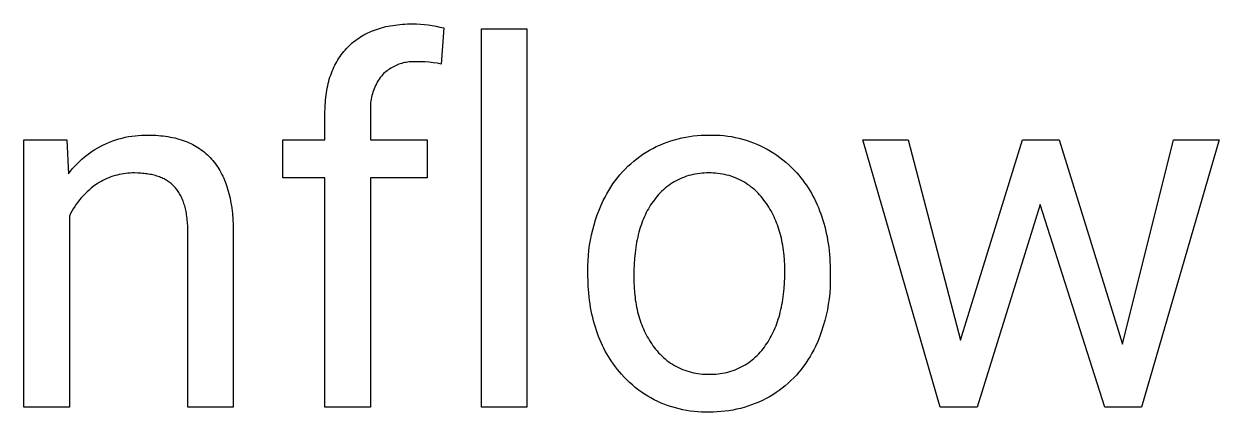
# Model space of a CAD drawing. Header units: millimetres. Extents: x -2542 to 6192, y -257 to 5845.
# Drawn here: x 3961.9 to 4162.9, y 127.8 to 193.1 of the extents above; entities that cross this region are included whole.
import ezdxf

# ---------------------------------------------------------------- set-up
doc = ezdxf.new("R2010")
doc.units = ezdxf.units.MM
doc.header["$MEASUREMENT"] = 0
doc.layers.add('Domyślny', color=7, linetype='Continuous', true_color=0x000000)

msp = doc.modelspace()

# ---------------------------------------------------------------- linework, layer by layer
at = {"layer": 'Domyślny'}
for p, q in [((4024.7, 192.94), (4025.1, 192.99)), ((4025.1, 192.99), (4025.51, 193.02)), ((4025.51, 193.02), (4025.93, 193.05)), ((4025.93, 193.05), (4026.36, 193.07)), ((4026.36, 193.07), (4026.79, 193.08)), ((4026.79, 193.08), (4027.22, 193.08)), ((4027.22, 193.08), (4027.89, 193.07)), ((4027.89, 193.07), (4028.55, 193.04)), ((4028.55, 193.04), (4029.21, 192.98)), ((4029.21, 192.98), (4029.87, 192.91)), ((4018.47, 190.89), (4018.76, 191.07)), ((4018.76, 191.07), (4019.06, 191.24)), ((4019.06, 191.24), (4019.37, 191.4)), ((4019.37, 191.4), (4019.68, 191.56)), ((4019.68, 191.56), (4020, 191.71)), ((4020, 191.71), (4020.32, 191.85)), ((4020.32, 191.85), (4020.65, 191.98)), ((4020.65, 191.98), (4020.99, 192.11)), ((4020.99, 192.11), (4021.33, 192.22)), ((4021.33, 192.22), (4021.68, 192.33)), ((4021.68, 192.33), (4022.03, 192.44)), ((4022.03, 192.44), (4022.4, 192.53)), ((4022.4, 192.53), (4022.76, 192.62)), ((4022.76, 192.62), (4023.14, 192.7)), ((4023.14, 192.7), (4023.52, 192.77)), ((4023.52, 192.77), (4023.91, 192.84)), ((4023.91, 192.84), (4024.3, 192.89)), ((4024.3, 192.89), (4024.7, 192.94)), ((4029.87, 192.91), (4030.53, 192.81)), ((4030.53, 192.81), (4031.19, 192.69)), ((4031.19, 192.69), (4031.84, 192.56)), ((4031.84, 192.56), (4032.48, 192.4)), ((4032.48, 192.4), (4032.06, 186.34)), ((4038.82, 128.63), (4038.82, 192.28)), ((4038.82, 192.28), (4046.47, 192.28)), ((4046.47, 192.28), (4046.47, 128.63)), ((4016.11, 188.94), (4016.34, 189.18)), ((4016.34, 189.18), (4016.59, 189.42)), ((4016.59, 189.42), (4016.84, 189.65)), ((4016.84, 189.65), (4017.09, 189.88)), ((4017.09, 189.88), (4017.36, 190.1)), ((4017.36, 190.1), (4017.62, 190.31)), ((4017.62, 190.31), (4017.9, 190.51)), ((4017.9, 190.51), (4018.18, 190.7)), ((4018.18, 190.7), (4018.47, 190.89)), ((4014.48, 186.73), (4014.66, 187.03)), ((4014.66, 187.03), (4014.84, 187.32)), ((4014.84, 187.32), (4015.04, 187.61)), ((4015.04, 187.61), (4015.23, 187.89)), ((4015.23, 187.89), (4015.44, 188.16)), ((4015.44, 188.16), (4015.66, 188.42)), ((4015.66, 188.42), (4015.88, 188.68)), ((4015.88, 188.68), (4016.11, 188.94)), ((4013.58, 184.82), (4013.71, 185.15)), ((4013.71, 185.15), (4013.85, 185.48)), ((4013.85, 185.48), (4014, 185.8)), ((4014, 185.8), (4014.15, 186.12)), ((4014.15, 186.12), (4014.31, 186.43)), ((4014.31, 186.43), (4014.48, 186.73)), ((4022.74, 185.05), (4022.54, 184.89)), ((4022.94, 185.21), (4022.74, 185.05)), ((4023.14, 185.36), (4022.94, 185.21)), ((4023.35, 185.5), (4023.14, 185.36)), ((4023.57, 185.63), (4023.35, 185.5)), ((4023.78, 185.76), (4023.57, 185.63)), ((4024.01, 185.88), (4023.78, 185.76)), ((4024.23, 186), (4024.01, 185.88)), ((4024.46, 186.1), (4024.23, 186)), ((4024.7, 186.2), (4024.46, 186.1)), ((4024.93, 186.29), (4024.7, 186.2)), ((4025.17, 186.37), (4024.93, 186.29)), ((4025.42, 186.44), (4025.17, 186.37)), ((4025.66, 186.51), (4025.42, 186.44)), ((4025.91, 186.57), (4025.66, 186.51)), ((4026.16, 186.62), (4025.91, 186.57)), ((4026.41, 186.65), (4026.16, 186.62)), ((4026.66, 186.69), (4026.41, 186.65)), ((4026.91, 186.71), (4026.66, 186.69)), ((4027.16, 186.72), (4026.91, 186.71)), ((4027.42, 186.73), (4027.16, 186.72)), ((4027.67, 186.73), (4027.42, 186.73)), ((4027.92, 186.71), (4027.67, 186.73)), ((4028.62, 186.71), (4027.92, 186.71)), ((4029.31, 186.68), (4028.62, 186.71)), ((4030, 186.63), (4029.31, 186.68)), ((4030.69, 186.55), (4030, 186.63)), ((4031.38, 186.46), (4030.69, 186.55)), ((4032.06, 186.34), (4031.38, 186.46)), ((4012.95, 182.67), (4013.04, 183.04)), ((4013.04, 183.04), (4013.13, 183.41)), ((4013.13, 183.41), (4013.23, 183.77)), ((4013.23, 183.77), (4013.34, 184.13)), ((4013.34, 184.13), (4013.46, 184.47)), ((4013.46, 184.47), (4013.58, 184.82)), ((4021.16, 183.02), (4021.02, 182.75)), ((4021.3, 183.29), (4021.16, 183.02)), ((4021.46, 183.55), (4021.3, 183.29)), ((4021.63, 183.81), (4021.46, 183.55)), ((4021.8, 184.06), (4021.63, 183.81)), ((4021.98, 184.3), (4021.8, 184.06)), ((4022.17, 184.54), (4021.98, 184.3)), ((4022.36, 184.72), (4022.17, 184.54)), ((4022.54, 184.89), (4022.36, 184.72)), ((4012.63, 180.71), (4012.68, 181.11)), ((4012.68, 181.11), (4012.74, 181.51)), ((4012.74, 181.51), (4012.8, 181.9)), ((4012.8, 181.9), (4012.87, 182.29)), ((4012.87, 182.29), (4012.95, 182.67)), ((4020.39, 181.03), (4020.32, 180.74)), ((4020.47, 181.33), (4020.39, 181.03)), ((4020.56, 181.62), (4020.47, 181.33)), ((4020.66, 181.91), (4020.56, 181.62)), ((4020.77, 182.19), (4020.66, 181.91)), ((4020.89, 182.47), (4020.77, 182.19)), ((4021.02, 182.75), (4020.89, 182.47)), ((4012.5, 178.14), (4012.51, 179.02)), ((4012.51, 179.02), (4012.53, 179.45)), ((4012.53, 179.45), (4012.56, 179.88)), ((4012.56, 179.88), (4012.59, 180.3)), ((4012.59, 180.3), (4012.63, 180.71)), ((4020.15, 179.53), (4020.13, 179.23)), ((4020.13, 179.23), (4020.13, 178.92)), ((4020.13, 178.92), (4020.13, 178.62)), ((4020.18, 179.83), (4020.15, 179.53)), ((4020.22, 180.14), (4020.18, 179.83)), ((4020.26, 180.44), (4020.22, 180.14)), ((4020.32, 180.74), (4020.26, 180.44)), ((4012.5, 173.59), (4012.5, 178.14)), ((4020.13, 178.62), (4020.15, 178.31)), ((4020.15, 178.31), (4020.15, 173.59)), ((3961.86, 128.63), (3961.86, 173.59)), ((3961.86, 173.59), (3969.11, 173.59)), ((3969.11, 173.59), (3969.35, 167.9)), ((3975.27, 172.76), (3975.77, 173)), ((3975.77, 173), (3976.28, 173.21)), ((3976.28, 173.21), (3976.8, 173.41)), ((3976.8, 173.41), (3977.32, 173.59)), ((3977.32, 173.59), (3977.85, 173.75)), ((3977.85, 173.75), (3978.38, 173.89)), ((3978.38, 173.89), (3978.92, 174.02)), ((3978.92, 174.02), (3979.46, 174.13)), ((3979.46, 174.13), (3980, 174.22)), ((3980, 174.22), (3980.55, 174.29)), ((3980.55, 174.29), (3981.1, 174.34)), ((3981.1, 174.34), (3981.65, 174.37)), ((3981.65, 174.37), (3982.2, 174.39)), ((3982.2, 174.39), (3982.76, 174.38)), ((3982.76, 174.38), (3983.2, 174.38)), ((3983.2, 174.38), (3983.63, 174.37)), ((3983.63, 174.37), (3984.06, 174.35)), ((3984.06, 174.35), (3984.48, 174.32)), ((3984.48, 174.32), (3984.89, 174.28)), ((3984.89, 174.28), (3985.29, 174.24)), ((3985.29, 174.24), (3985.69, 174.19)), ((3985.69, 174.19), (3986.08, 174.13)), ((3986.08, 174.13), (3986.47, 174.06)), ((3986.47, 174.06), (3986.85, 173.99)), ((3986.85, 173.99), (3987.22, 173.91)), ((3987.22, 173.91), (3987.58, 173.82)), ((3987.58, 173.82), (3987.94, 173.72)), ((3987.94, 173.72), (3988.29, 173.61)), ((3988.29, 173.61), (3988.64, 173.5)), ((3988.64, 173.5), (3988.97, 173.38)), ((3988.97, 173.38), (3989.3, 173.25)), ((3989.3, 173.25), (3989.63, 173.11)), ((3989.63, 173.11), (3989.94, 172.97)), ((3989.94, 172.97), (3990.25, 172.81)), ((4005.42, 167.22), (4005.42, 173.59)), ((4005.42, 173.59), (4012.5, 173.59)), ((4020.15, 173.59), (4029.71, 173.59)), ((4029.71, 173.59), (4029.71, 167.22)), ((4068.81, 172.72), (4069.41, 172.98)), ((4069.41, 172.98), (4070.02, 173.21)), ((4070.02, 173.21), (4070.64, 173.42)), ((4070.64, 173.42), (4071.26, 173.61)), ((4071.26, 173.61), (4071.89, 173.78)), ((4071.89, 173.78), (4072.52, 173.93)), ((4072.52, 173.93), (4073.16, 174.06)), ((4073.16, 174.06), (4073.8, 174.17)), ((4073.8, 174.17), (4074.44, 174.25)), ((4074.44, 174.25), (4075.09, 174.32)), ((4075.09, 174.32), (4075.74, 174.36)), ((4075.74, 174.36), (4076.39, 174.38)), ((4076.39, 174.38), (4077.04, 174.38)), ((4077.04, 174.38), (4077.68, 174.39)), ((4077.68, 174.39), (4078.32, 174.38)), ((4078.32, 174.38), (4078.96, 174.35)), ((4078.96, 174.35), (4079.59, 174.3)), ((4079.59, 174.3), (4080.23, 174.22)), ((4080.23, 174.22), (4080.86, 174.13)), ((4080.86, 174.13), (4081.49, 174.01)), ((4081.49, 174.01), (4082.12, 173.87)), ((4082.12, 173.87), (4082.73, 173.71)), ((4082.73, 173.71), (4083.35, 173.53)), ((4083.35, 173.53), (4083.96, 173.33)), ((4083.96, 173.33), (4084.55, 173.11)), ((4084.55, 173.11), (4085.15, 172.87)), ((4085.15, 172.87), (4085.73, 172.6)), ((4115.95, 128.63), (4102.96, 173.59)), ((4102.96, 173.59), (4110.57, 173.59)), ((4110.57, 173.59), (4119.39, 139.93)), ((4119.39, 139.93), (4129.81, 173.59)), ((4129.81, 173.59), (4135.98, 173.59)), ((4135.98, 173.59), (4146.61, 139.22)), ((4146.61, 139.22), (4155.22, 173.59)), ((4162.87, 173.59), (4149.84, 128.63)), ((4155.22, 173.59), (4162.87, 173.59)), ((3972.02, 170.69), (3972.46, 171.03)), ((3972.46, 171.03), (3972.9, 171.36)), ((3972.9, 171.36), (3973.35, 171.67)), ((3973.35, 171.67), (3973.82, 171.97)), ((3973.82, 171.97), (3974.29, 172.25)), ((3974.29, 172.25), (3974.78, 172.52)), ((3974.78, 172.52), (3975.27, 172.76)), ((3990.25, 172.81), (3990.56, 172.65)), ((3990.56, 172.65), (3990.85, 172.48)), ((3990.85, 172.48), (3991.14, 172.31)), ((3991.14, 172.31), (3991.42, 172.12)), ((3991.42, 172.12), (3991.7, 171.93)), ((3991.7, 171.93), (3991.97, 171.73)), ((3991.97, 171.73), (3992.23, 171.52)), ((3992.23, 171.52), (3992.48, 171.31)), ((3992.48, 171.31), (3992.73, 171.08)), ((3992.73, 171.08), (3992.97, 170.85)), ((4065.44, 170.79), (4065.97, 171.17)), ((4065.97, 171.17), (4066.51, 171.52)), ((4066.51, 171.52), (4067.07, 171.85)), ((4067.07, 171.85), (4067.64, 172.16)), ((4067.64, 172.16), (4068.22, 172.45)), ((4068.22, 172.45), (4068.81, 172.72)), ((4085.73, 172.6), (4086.3, 172.32)), ((4086.3, 172.32), (4086.87, 172.02)), ((4086.87, 172.02), (4087.42, 171.7)), ((4087.42, 171.7), (4087.96, 171.36)), ((4087.96, 171.36), (4088.5, 171.01)), ((4088.5, 171.01), (4089.01, 170.63)), ((3970.05, 168.76), (3970.42, 169.17)), ((3970.42, 169.17), (3970.8, 169.57)), ((3970.8, 169.57), (3971.19, 169.96)), ((3971.19, 169.96), (3971.6, 170.33)), ((3971.6, 170.33), (3972.02, 170.69)), ((3992.97, 170.85), (3993.2, 170.61)), ((3993.2, 170.61), (3993.43, 170.36)), ((3993.43, 170.36), (3993.65, 170.11)), ((3993.65, 170.11), (3993.87, 169.85)), ((3993.87, 169.85), (3994.07, 169.58)), ((3994.07, 169.58), (3994.27, 169.3)), ((3994.27, 169.3), (3994.46, 169.01)), ((3994.46, 169.01), (3994.65, 168.72)), ((4062.99, 168.68), (4063.45, 169.14)), ((4063.45, 169.14), (4063.93, 169.57)), ((4063.93, 169.57), (4064.42, 170)), ((4064.42, 170), (4064.92, 170.4)), ((4064.92, 170.4), (4065.44, 170.79)), ((4089.01, 170.63), (4089.52, 170.24)), ((4089.52, 170.24), (4090.01, 169.83)), ((4090.01, 169.83), (4090.49, 169.4)), ((4090.49, 169.4), (4090.95, 168.96)), ((4090.95, 168.96), (4091.4, 168.51)), ((3969.35, 167.9), (3969.69, 168.34)), ((3969.69, 168.34), (3970.05, 168.76)), ((3975.48, 166.94), (3975.15, 166.78)), ((3975.81, 167.09), (3975.48, 166.94)), ((3976.15, 167.23), (3975.81, 167.09)), ((3976.49, 167.36), (3976.15, 167.23)), ((3976.84, 167.48), (3976.49, 167.36)), ((3977.19, 167.59), (3976.84, 167.48)), ((3977.54, 167.68), (3977.19, 167.59)), ((3977.9, 167.77), (3977.54, 167.68)), ((3978.26, 167.84), (3977.9, 167.77)), ((3978.62, 167.9), (3978.26, 167.84)), ((3978.98, 167.95), (3978.62, 167.9)), ((3979.35, 167.98), (3978.98, 167.95)), ((3979.71, 168.01), (3979.35, 167.98)), ((3980.08, 168.02), (3979.71, 168.01)), ((3980.44, 168.02), (3980.08, 168.02)), ((3981.01, 168.01), (3980.44, 168.02)), ((3981.28, 168), (3981.01, 168.01)), ((3981.55, 167.98), (3981.28, 168)), ((3981.82, 167.96), (3981.55, 167.98)), ((3982.08, 167.93), (3981.82, 167.96)), ((3982.34, 167.9), (3982.08, 167.93)), ((3982.59, 167.87), (3982.34, 167.9)), ((3982.83, 167.83), (3982.59, 167.87)), ((3983.08, 167.79), (3982.83, 167.83)), ((3983.31, 167.74), (3983.08, 167.79)), ((3983.55, 167.69), (3983.31, 167.74)), ((3983.77, 167.63), (3983.55, 167.69)), ((3984, 167.57), (3983.77, 167.63)), ((3984.21, 167.5), (3984, 167.57)), ((3984.43, 167.43), (3984.21, 167.5)), ((3984.64, 167.36), (3984.43, 167.43)), ((3984.84, 167.28), (3984.64, 167.36)), ((3985.04, 167.19), (3984.84, 167.28)), ((3985.24, 167.1), (3985.04, 167.19)), ((3985.43, 167.01), (3985.24, 167.1)), ((3985.61, 166.91), (3985.43, 167.01)), ((3985.79, 166.81), (3985.61, 166.91)), ((3994.65, 168.72), (3994.83, 168.41)), ((3994.83, 168.41), (3995, 168.1)), ((3995, 168.1), (3995.17, 167.79)), ((3995.17, 167.79), (3995.33, 167.46)), ((3995.33, 167.46), (3995.48, 167.13)), ((3995.48, 167.13), (3995.62, 166.79)), ((4012.5, 167.22), (4005.42, 167.22)), ((4012.5, 128.63), (4012.5, 167.22)), ((4029.71, 167.22), (4020.15, 167.22)), ((4020.15, 167.22), (4020.15, 128.63)), ((4061.31, 166.71), (4061.7, 167.23)), ((4061.7, 167.23), (4062.11, 167.73)), ((4062.11, 167.73), (4062.54, 168.21)), ((4062.54, 168.21), (4062.99, 168.68)), ((4071.91, 166.89), (4071.58, 166.72)), ((4072.26, 167.05), (4071.91, 166.89)), ((4072.6, 167.2), (4072.26, 167.05)), ((4072.96, 167.34), (4072.6, 167.2)), ((4073.31, 167.46), (4072.96, 167.34)), ((4073.68, 167.57), (4073.31, 167.46)), ((4074.04, 167.67), (4073.68, 167.57)), ((4074.41, 167.76), (4074.04, 167.67)), ((4074.78, 167.84), (4074.41, 167.76)), ((4075.15, 167.9), (4074.78, 167.84)), ((4075.53, 167.95), (4075.15, 167.9)), ((4075.91, 167.99), (4075.53, 167.95)), ((4076.28, 168.01), (4075.91, 167.99)), ((4076.66, 168.02), (4076.28, 168.01)), ((4077.04, 168.02), (4076.66, 168.02)), ((4077.42, 168.02), (4077.04, 168.02)), ((4077.81, 168.01), (4077.42, 168.02)), ((4078.19, 167.99), (4077.81, 168.01)), ((4078.58, 167.95), (4078.19, 167.99)), ((4078.96, 167.9), (4078.58, 167.95)), ((4079.34, 167.84), (4078.96, 167.9)), ((4079.71, 167.77), (4079.34, 167.84)), ((4080.09, 167.68), (4079.71, 167.77)), ((4080.46, 167.58), (4080.09, 167.68)), ((4080.83, 167.46), (4080.46, 167.58)), ((4081.19, 167.33), (4080.83, 167.46)), ((4081.55, 167.2), (4081.19, 167.33)), ((4081.9, 167.04), (4081.55, 167.2)), ((4082.25, 166.88), (4081.9, 167.04)), ((4082.59, 166.71), (4082.25, 166.88)), ((4091.4, 168.51), (4091.83, 168.03)), ((4091.83, 168.03), (4092.18, 167.63)), ((4092.18, 167.63), (4092.52, 167.23)), ((4092.52, 167.23), (4092.84, 166.81)), ((3972.48, 164.84), (3972.15, 164.52)), ((3972.82, 165.15), (3972.48, 164.84)), ((3973.17, 165.45), (3972.82, 165.15)), ((3973.53, 165.74), (3973.17, 165.45)), ((3973.9, 166.01), (3973.53, 165.74)), ((3974.2, 166.22), (3973.9, 166.01)), ((3974.51, 166.42), (3974.2, 166.22)), ((3974.83, 166.6), (3974.51, 166.42)), ((3975.15, 166.78), (3974.83, 166.6)), ((3985.97, 166.7), (3985.79, 166.81)), ((3986.14, 166.59), (3985.97, 166.7)), ((3986.3, 166.48), (3986.14, 166.59)), ((3986.47, 166.35), (3986.3, 166.48)), ((3986.62, 166.23), (3986.47, 166.35)), ((3986.78, 166.1), (3986.62, 166.23)), ((3986.92, 165.96), (3986.78, 166.1)), ((3987.07, 165.83), (3986.92, 165.96)), ((3987.2, 165.68), (3987.07, 165.83)), ((3987.34, 165.53), (3987.2, 165.68)), ((3987.47, 165.38), (3987.34, 165.53)), ((3987.59, 165.22), (3987.47, 165.38)), ((3987.71, 165.06), (3987.59, 165.22)), ((3987.83, 164.89), (3987.71, 165.06)), ((3987.94, 164.72), (3987.83, 164.89)), ((3995.62, 166.79), (3995.76, 166.44)), ((3995.76, 166.44), (3995.89, 166.08)), ((3995.89, 166.08), (3996.01, 165.72)), ((3996.01, 165.72), (3996.13, 165.34)), ((3996.13, 165.34), (3996.24, 164.96)), ((3996.24, 164.96), (3996.35, 164.57)), ((4059.9, 164.54), (4060.22, 165.1)), ((4060.22, 165.1), (4060.57, 165.65)), ((4060.57, 165.65), (4060.93, 166.19)), ((4060.93, 166.19), (4061.31, 166.71)), ((4069.14, 164.94), (4068.87, 164.67)), ((4069.42, 165.2), (4069.14, 164.94)), ((4069.7, 165.45), (4069.42, 165.2)), ((4070, 165.68), (4069.7, 165.45)), ((4070.3, 165.91), (4070, 165.68)), ((4070.61, 166.13), (4070.3, 165.91)), ((4070.92, 166.34), (4070.61, 166.13)), ((4071.25, 166.53), (4070.92, 166.34)), ((4071.58, 166.72), (4071.25, 166.53)), ((4082.93, 166.52), (4082.59, 166.71)), ((4083.25, 166.32), (4082.93, 166.52)), ((4083.58, 166.11), (4083.25, 166.32)), ((4083.89, 165.89), (4083.58, 166.11)), ((4084.2, 165.66), (4083.89, 165.89)), ((4084.5, 165.42), (4084.2, 165.66)), ((4084.79, 165.16), (4084.5, 165.42)), ((4085.07, 164.9), (4084.79, 165.16)), ((4085.34, 164.63), (4085.07, 164.9)), ((4092.84, 166.81), (4093.16, 166.38)), ((4093.16, 166.38), (4093.46, 165.95)), ((4093.46, 165.95), (4093.75, 165.51)), ((4093.75, 165.51), (4094.03, 165.06)), ((4094.03, 165.06), (4094.3, 164.6)), ((3970.94, 163.13), (3970.67, 162.75)), ((3971.23, 163.49), (3970.94, 163.13)), ((3971.52, 163.84), (3971.23, 163.49)), ((3971.83, 164.19), (3971.52, 163.84)), ((3972.15, 164.52), (3971.83, 164.19)), ((3988.05, 164.54), (3987.94, 164.72)), ((3988.16, 164.36), (3988.05, 164.54)), ((3988.26, 164.17), (3988.16, 164.36)), ((3988.35, 163.97), (3988.26, 164.17)), ((3988.45, 163.78), (3988.35, 163.97)), ((3988.53, 163.57), (3988.45, 163.78)), ((3988.62, 163.37), (3988.53, 163.57)), ((3988.7, 163.15), (3988.62, 163.37)), ((3988.77, 162.94), (3988.7, 163.15)), ((3988.84, 162.71), (3988.77, 162.94)), ((3996.35, 164.57), (3996.44, 164.18)), ((3996.44, 164.18), (3996.53, 163.77)), ((3996.53, 163.77), (3996.61, 163.36)), ((3996.61, 163.36), (3996.69, 162.94)), ((3996.69, 162.94), (3996.76, 162.51)), ((4058.95, 162.59), (4059.31, 163.39)), ((4059.31, 163.39), (4059.6, 163.97)), ((4059.6, 163.97), (4059.9, 164.54)), ((4067.47, 162.94), (4067.27, 162.64)), ((4067.68, 163.23), (4067.47, 162.94)), ((4067.9, 163.52), (4067.68, 163.23)), ((4068.12, 163.82), (4067.9, 163.52)), ((4068.36, 164.11), (4068.12, 163.82)), ((4068.61, 164.4), (4068.36, 164.11)), ((4068.87, 164.67), (4068.61, 164.4)), ((4085.6, 164.35), (4085.34, 164.63)), ((4085.86, 164.06), (4085.6, 164.35)), ((4086.1, 163.76), (4085.86, 164.06)), ((4086.33, 163.45), (4086.1, 163.76)), ((4086.55, 163.17), (4086.33, 163.45)), ((4086.75, 162.87), (4086.55, 163.17)), ((4086.95, 162.57), (4086.75, 162.87)), ((4094.3, 164.6), (4094.56, 164.13)), ((4094.56, 164.13), (4094.81, 163.66)), ((4094.81, 163.66), (4095.05, 163.18)), ((4095.05, 163.18), (4095.27, 162.69)), ((3969.72, 161.18), (3969.52, 160.76)), ((3969.94, 161.58), (3969.72, 161.18)), ((3970.17, 161.98), (3969.94, 161.58)), ((3970.41, 162.37), (3970.17, 161.98)), ((3970.67, 162.75), (3970.41, 162.37)), ((3988.91, 162.49), (3988.84, 162.71)), ((3988.97, 162.25), (3988.91, 162.49)), ((3989.03, 162.01), (3988.97, 162.25)), ((3989.09, 161.77), (3989.03, 162.01)), ((3989.14, 161.52), (3989.09, 161.77)), ((3989.19, 161.27), (3989.14, 161.52)), ((3989.23, 161.01), (3989.19, 161.27)), ((3989.27, 160.75), (3989.23, 161.01)), ((3996.76, 162.51), (3996.82, 162.08)), ((3996.82, 162.08), (3996.93, 161.18)), ((3996.93, 161.18), (3997, 160.26)), ((4058.02, 160.14), (4058.3, 160.97)), ((4058.3, 160.97), (4058.61, 161.78)), ((4058.61, 161.78), (4058.95, 162.59)), ((4066.38, 161.02), (4066.22, 160.68)), ((4066.54, 161.36), (4066.38, 161.02)), ((4066.71, 161.69), (4066.54, 161.36)), ((4066.89, 162.01), (4066.71, 161.69)), ((4067.08, 162.33), (4066.89, 162.01)), ((4067.27, 162.64), (4067.08, 162.33)), ((4087.15, 162.27), (4086.95, 162.57)), ((4087.34, 161.96), (4087.15, 162.27)), ((4087.52, 161.64), (4087.34, 161.96)), ((4087.69, 161.32), (4087.52, 161.64)), ((4087.86, 161), (4087.69, 161.32)), ((4088.02, 160.67), (4087.86, 161)), ((4095.27, 162.69), (4095.49, 162.19)), ((4095.49, 162.19), (4095.69, 161.68)), ((4095.69, 161.68), (4095.89, 161.16)), ((4095.89, 161.16), (4096.07, 160.64)), ((4132.75, 162.7), (4122.16, 128.63)), ((4143.63, 128.63), (4132.75, 162.7)), ((3969.52, 160.76), (3969.52, 128.63)), ((3989.33, 160.21), (3989.27, 160.75)), ((3989.38, 159.65), (3989.33, 160.21)), ((3989.41, 159.07), (3989.38, 159.65)), ((3989.42, 158.47), (3989.41, 159.07)), ((3997, 160.26), (3997.05, 159.3)), ((3997.05, 159.3), (3997.07, 158.31)), ((4057.53, 158.46), (4057.76, 159.3)), ((4057.76, 159.3), (4058.02, 160.14)), ((4065.52, 158.83), (4065.4, 158.44)), ((4065.65, 159.22), (4065.52, 158.83)), ((4065.78, 159.59), (4065.65, 159.22)), ((4065.92, 159.96), (4065.78, 159.59)), ((4066.06, 160.32), (4065.92, 159.96)), ((4066.22, 160.68), (4066.06, 160.32)), ((4088.17, 160.33), (4088.02, 160.67)), ((4088.32, 159.99), (4088.17, 160.33)), ((4088.46, 159.64), (4088.32, 159.99)), ((4088.59, 159.29), (4088.46, 159.64)), ((4088.72, 158.93), (4088.59, 159.29)), ((4088.84, 158.56), (4088.72, 158.93)), ((4096.07, 160.64), (4096.24, 160.11)), ((4096.24, 160.11), (4096.4, 159.57)), ((4096.4, 159.57), (4096.55, 159.02)), ((4096.55, 159.02), (4096.68, 158.46)), ((3989.42, 128.63), (3989.42, 158.47)), ((3997.07, 158.31), (3997.07, 128.63)), ((4057.16, 156.75), (4057.33, 157.61)), ((4057.33, 157.61), (4057.53, 158.46)), ((4064.99, 156.8), (4064.91, 156.37)), ((4065.09, 157.22), (4064.99, 156.8)), ((4065.18, 157.64), (4065.09, 157.22)), ((4065.29, 158.05), (4065.18, 157.64)), ((4065.4, 158.44), (4065.29, 158.05)), ((4088.95, 158.19), (4088.84, 158.56)), ((4089.06, 157.82), (4088.95, 158.19)), ((4089.16, 157.44), (4089.06, 157.82)), ((4089.25, 157.05), (4089.16, 157.44)), ((4089.34, 156.66), (4089.25, 157.05)), ((4096.68, 158.46), (4096.81, 157.9)), ((4096.81, 157.9), (4096.93, 157.33)), ((4096.93, 157.33), (4097.03, 156.75)), ((4056.81, 154.15), (4056.9, 155.02)), ((4056.9, 155.02), (4057.01, 155.88)), ((4057.01, 155.88), (4057.16, 156.75)), ((4064.76, 155.49), (4064.64, 154.58)), ((4064.83, 155.94), (4064.76, 155.49)), ((4064.91, 156.37), (4064.83, 155.94)), ((4089.41, 156.27), (4089.34, 156.66)), ((4089.49, 155.86), (4089.41, 156.27)), ((4089.55, 155.46), (4089.49, 155.86)), ((4089.61, 155.04), (4089.55, 155.46)), ((4089.66, 154.62), (4089.61, 155.04)), ((4097.03, 156.75), (4097.13, 156.16)), ((4097.13, 156.16), (4097.21, 155.56)), ((4097.21, 155.56), (4097.28, 154.96)), ((4097.28, 154.96), (4097.34, 154.34)), ((4056.73, 152.4), (4056.75, 153.27)), ((4056.75, 153.27), (4056.81, 154.15)), ((4064.54, 153.64), (4064.47, 152.67)), ((4064.64, 154.58), (4064.54, 153.64)), ((4089.7, 154.2), (4089.66, 154.62)), ((4089.77, 153.34), (4089.7, 154.2)), ((4089.81, 152.45), (4089.77, 153.34)), ((4097.34, 154.34), (4097.39, 153.72)), ((4097.39, 153.72), (4097.43, 153.09)), ((4097.43, 153.09), (4097.46, 152.45)), ((4056.72, 151.52), (4056.73, 152.4)), ((4056.72, 150.98), (4056.72, 151.52)), ((4056.75, 149.69), (4056.72, 150.98)), ((4064.43, 151.67), (4064.42, 150.64)), ((4064.47, 152.67), (4064.43, 151.67)), ((4089.83, 151.54), (4089.81, 152.45)), ((4089.81, 150.53), (4089.83, 151.54)), ((4097.46, 152.45), (4097.48, 151.15)), ((4097.48, 151.15), (4097.48, 150.61)), ((4056.77, 149.06), (4056.75, 149.69)), ((4056.81, 148.43), (4056.77, 149.06)), ((4064.42, 150.64), (4064.43, 149.72)), ((4064.43, 149.72), (4064.47, 148.82)), ((4064.47, 148.82), (4064.54, 147.95)), ((4089.71, 148.59), (4089.77, 149.55)), ((4089.77, 149.55), (4089.81, 150.53)), ((4097.45, 148.74), (4097.38, 147.81)), ((4097.48, 149.68), (4097.45, 148.74)), ((4097.48, 150.61), (4097.48, 149.68)), ((4056.86, 147.82), (4056.81, 148.43)), ((4056.92, 147.21), (4056.86, 147.82)), ((4057, 146.61), (4056.92, 147.21)), ((4064.54, 147.95), (4064.64, 147.1)), ((4064.64, 147.1), (4064.69, 146.69)), ((4089.42, 146.32), (4089.49, 146.76)), ((4089.49, 146.76), (4089.61, 147.66)), ((4089.61, 147.66), (4089.71, 148.59)), ((4097.28, 146.89), (4097.15, 145.96)), ((4097.38, 147.81), (4097.28, 146.89)), ((4057.08, 146.01), (4057, 146.61)), ((4057.17, 145.43), (4057.08, 146.01)), ((4057.28, 144.85), (4057.17, 145.43)), ((4057.39, 144.28), (4057.28, 144.85)), ((4064.69, 146.69), (4064.76, 146.28)), ((4064.76, 146.28), (4064.83, 145.87)), ((4064.83, 145.87), (4064.91, 145.47)), ((4064.91, 145.47), (4064.99, 145.08)), ((4064.99, 145.08), (4065.08, 144.69)), ((4089.07, 144.64), (4089.17, 145.05)), ((4089.17, 145.05), (4089.26, 145.47)), ((4089.26, 145.47), (4089.34, 145.89)), ((4089.34, 145.89), (4089.42, 146.32)), ((4096.99, 145.04), (4096.79, 144.13)), ((4097.15, 145.96), (4096.99, 145.04)), ((4057.52, 143.72), (4057.39, 144.28)), ((4057.66, 143.17), (4057.52, 143.72)), ((4057.81, 142.62), (4057.66, 143.17)), ((4065.08, 144.69), (4065.18, 144.31)), ((4065.18, 144.31), (4065.28, 143.93)), ((4065.28, 143.93), (4065.4, 143.56)), ((4065.4, 143.56), (4065.51, 143.2)), ((4065.51, 143.2), (4065.64, 142.84)), ((4065.64, 142.84), (4065.77, 142.49)), ((4088.49, 142.7), (4088.62, 143.07)), ((4088.62, 143.07), (4088.74, 143.45)), ((4088.74, 143.45), (4088.86, 143.84)), ((4088.86, 143.84), (4088.97, 144.24)), ((4088.97, 144.24), (4089.07, 144.64)), ((4096.57, 143.23), (4096.31, 142.33)), ((4096.79, 144.13), (4096.57, 143.23)), ((4057.97, 142.08), (4057.81, 142.62)), ((4058.14, 141.55), (4057.97, 142.08)), ((4058.32, 141.03), (4058.14, 141.55)), ((4058.51, 140.52), (4058.32, 141.03)), ((4065.77, 142.49), (4065.91, 142.14)), ((4065.91, 142.14), (4066.05, 141.8)), ((4066.05, 141.8), (4066.2, 141.46)), ((4066.2, 141.46), (4066.36, 141.13)), ((4066.36, 141.13), (4066.53, 140.81)), ((4066.53, 140.81), (4066.7, 140.49)), ((4087.56, 140.6), (4087.73, 140.93)), ((4087.73, 140.93), (4087.89, 141.27)), ((4087.89, 141.27), (4088.05, 141.62)), ((4088.05, 141.62), (4088.2, 141.97)), ((4088.2, 141.97), (4088.35, 142.33)), ((4088.35, 142.33), (4088.49, 142.7)), ((4096.02, 141.44), (4095.71, 140.56)), ((4096.31, 142.33), (4096.02, 141.44)), ((4058.72, 140.02), (4058.51, 140.52)), ((4058.93, 139.52), (4058.72, 140.02)), ((4059.16, 139.03), (4058.93, 139.52)), ((4059.39, 138.55), (4059.16, 139.03)), ((4066.7, 140.49), (4066.88, 140.18)), ((4066.88, 140.18), (4067.06, 139.87)), ((4067.06, 139.87), (4067.26, 139.57)), ((4067.26, 139.57), (4067.46, 139.27)), ((4067.46, 139.27), (4067.66, 138.98)), ((4067.66, 138.98), (4067.87, 138.7)), ((4067.87, 138.7), (4068.11, 138.4)), ((4086.17, 138.46), (4086.39, 138.76)), ((4086.39, 138.76), (4086.6, 139.05)), ((4086.6, 139.05), (4086.81, 139.35)), ((4086.81, 139.35), (4087.01, 139.65)), ((4087.01, 139.65), (4087.2, 139.96)), ((4087.2, 139.96), (4087.38, 140.28)), ((4087.38, 140.28), (4087.56, 140.6)), ((4094.98, 138.85), (4094.7, 138.27)), ((4095.36, 139.7), (4094.98, 138.85)), ((4095.71, 140.56), (4095.36, 139.7)), ((4059.64, 138.08), (4059.39, 138.55)), ((4059.9, 137.61), (4059.64, 138.08)), ((4060.17, 137.15), (4059.9, 137.61)), ((4060.45, 136.71), (4060.17, 137.15)), ((4060.75, 136.26), (4060.45, 136.71)), ((4068.11, 138.4), (4068.35, 138.1)), ((4068.35, 138.1), (4068.6, 137.81)), ((4068.6, 137.81), (4068.86, 137.54)), ((4068.86, 137.54), (4069.13, 137.27)), ((4069.13, 137.27), (4069.41, 137.01)), ((4069.41, 137.01), (4069.7, 136.76)), ((4069.7, 136.76), (4070, 136.52)), ((4084.36, 136.62), (4084.64, 136.85)), ((4084.64, 136.85), (4084.92, 137.1)), ((4084.92, 137.1), (4085.19, 137.36)), ((4085.19, 137.36), (4085.45, 137.62)), ((4085.45, 137.62), (4085.7, 137.89)), ((4085.7, 137.89), (4085.94, 138.18)), ((4085.94, 138.18), (4086.17, 138.46)), ((4094.07, 137.14), (4093.73, 136.59)), ((4094.39, 137.7), (4094.07, 137.14)), ((4094.7, 138.27), (4094.39, 137.7)), ((4061.05, 135.83), (4060.75, 136.26)), ((4061.36, 135.41), (4061.05, 135.83)), ((4061.69, 134.99), (4061.36, 135.41)), ((4062.02, 134.58), (4061.69, 134.99)), ((4070, 136.52), (4070.31, 136.29)), ((4070.31, 136.29), (4070.62, 136.07)), ((4070.62, 136.07), (4070.94, 135.86)), ((4070.94, 135.86), (4071.27, 135.67)), ((4071.27, 135.67), (4071.6, 135.48)), ((4071.6, 135.48), (4071.94, 135.31)), ((4071.94, 135.31), (4072.29, 135.15)), ((4072.29, 135.15), (4072.64, 135)), ((4072.64, 135), (4073, 134.86)), ((4073, 134.86), (4073.36, 134.74)), ((4073.36, 134.74), (4073.72, 134.63)), ((4080.42, 134.6), (4080.78, 134.7)), ((4080.78, 134.7), (4081.13, 134.82)), ((4081.13, 134.82), (4081.48, 134.95)), ((4081.48, 134.95), (4081.82, 135.09)), ((4081.82, 135.09), (4082.16, 135.24)), ((4082.16, 135.24), (4082.49, 135.41)), ((4082.49, 135.41), (4082.82, 135.58)), ((4082.82, 135.58), (4083.14, 135.77)), ((4083.14, 135.77), (4083.45, 135.96)), ((4083.45, 135.96), (4083.76, 136.17)), ((4083.76, 136.17), (4084.06, 136.39)), ((4084.06, 136.39), (4084.36, 136.62)), ((4092.61, 135.01), (4092.2, 134.52)), ((4093, 135.52), (4092.61, 135.01)), ((4093.38, 136.05), (4093, 135.52)), ((4093.73, 136.59), (4093.38, 136.05)), ((4062.37, 134.18), (4062.02, 134.58)), ((4062.8, 133.71), (4062.37, 134.18)), ((4063.25, 133.25), (4062.8, 133.71)), ((4063.71, 132.81), (4063.25, 133.25)), ((4064.19, 132.39), (4063.71, 132.81)), ((4073.72, 134.63), (4074.09, 134.53)), ((4074.09, 134.53), (4074.46, 134.44)), ((4074.46, 134.44), (4074.84, 134.37)), ((4074.84, 134.37), (4075.22, 134.31)), ((4075.22, 134.31), (4075.59, 134.26)), ((4075.59, 134.26), (4075.98, 134.22)), ((4075.98, 134.22), (4076.36, 134.2)), ((4076.36, 134.2), (4076.74, 134.19)), ((4076.74, 134.19), (4077.12, 134.2)), ((4077.12, 134.2), (4077.49, 134.19)), ((4077.49, 134.19), (4077.86, 134.2)), ((4077.86, 134.2), (4078.23, 134.22)), ((4078.23, 134.22), (4078.6, 134.25)), ((4078.6, 134.25), (4078.97, 134.3)), ((4078.97, 134.3), (4079.34, 134.35)), ((4079.34, 134.35), (4079.7, 134.42)), ((4079.7, 134.42), (4080.06, 134.5)), ((4080.06, 134.5), (4080.42, 134.6)), ((4090.4, 132.67), (4089.91, 132.25)), ((4090.87, 133.11), (4090.4, 132.67)), ((4091.33, 133.56), (4090.87, 133.11)), ((4091.77, 134.03), (4091.33, 133.56)), ((4092.2, 134.52), (4091.77, 134.03)), ((4064.68, 131.98), (4064.19, 132.39)), ((4065.18, 131.59), (4064.68, 131.98)), ((4065.7, 131.21), (4065.18, 131.59)), ((4066.23, 130.86), (4065.7, 131.21)), ((4066.77, 130.52), (4066.23, 130.86)), ((4087.82, 130.74), (4087.25, 130.4)), ((4088.36, 131.09), (4087.82, 130.74)), ((4088.89, 131.46), (4088.36, 131.09)), ((4089.4, 131.85), (4088.89, 131.46)), ((4089.91, 132.25), (4089.4, 131.85)), ((4067.32, 130.2), (4066.77, 130.52)), ((4067.88, 129.9), (4067.32, 130.2)), ((4068.45, 129.62), (4067.88, 129.9)), ((4069.04, 129.35), (4068.45, 129.62)), ((4069.63, 129.11), (4069.04, 129.35)), ((4070.22, 128.89), (4069.63, 129.11)), ((4070.83, 128.69), (4070.22, 128.89)), ((4071.44, 128.51), (4070.83, 128.69)), ((4083.63, 128.8), (4083, 128.61)), ((4084.25, 129.02), (4083.63, 128.8)), ((4084.87, 129.26), (4084.25, 129.02)), ((4085.48, 129.51), (4084.87, 129.26)), ((4086.08, 129.79), (4085.48, 129.51)), ((4086.67, 130.09), (4086.08, 129.79)), ((4087.25, 130.4), (4086.67, 130.09)), ((3969.52, 128.63), (3961.86, 128.63)), ((3997.07, 128.63), (3989.42, 128.63)), ((4020.15, 128.63), (4012.5, 128.63)), ((4046.47, 128.63), (4038.82, 128.63)), ((4072.06, 128.35), (4071.44, 128.51)), ((4072.68, 128.21), (4072.06, 128.35)), ((4073.31, 128.09), (4072.68, 128.21)), ((4073.94, 127.99), (4073.31, 128.09)), ((4074.57, 127.92), (4073.94, 127.99)), ((4075.21, 127.86), (4074.57, 127.92)), ((4075.84, 127.83), (4075.21, 127.86)), ((4076.48, 127.82), (4075.84, 127.83)), ((4077.12, 127.83), (4076.48, 127.82)), ((4077.78, 127.83), (4077.12, 127.83)), ((4078.44, 127.85), (4077.78, 127.83)), ((4079.1, 127.9), (4078.44, 127.85)), ((4079.76, 127.96), (4079.1, 127.9)), ((4080.41, 128.05), (4079.76, 127.96)), ((4081.07, 128.16), (4080.41, 128.05)), ((4081.71, 128.29), (4081.07, 128.16)), ((4082.36, 128.44), (4081.71, 128.29)), ((4083, 128.61), (4082.36, 128.44)), ((4122.16, 128.63), (4115.95, 128.63)), ((4149.84, 128.63), (4143.63, 128.63))]:
    msp.add_line(p, q, dxfattribs=at)

doc.saveas('drawing.dxf')
